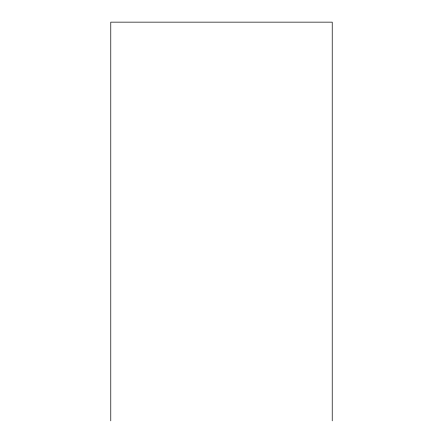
<?xml version="1.0" encoding="UTF-8"?>
<svg xmlns="http://www.w3.org/2000/svg" width="443" height="443" viewBox="0 0 443 443"><rect width="100%" height="100%" fill="white"/><g stroke="black" fill="none" stroke-linecap="round" stroke-linejoin="round"><path stroke-width="0.66" d="M332.228 420.85L332.228 22.15L110.772 22.15L110.772 420.85"/></g></svg>
